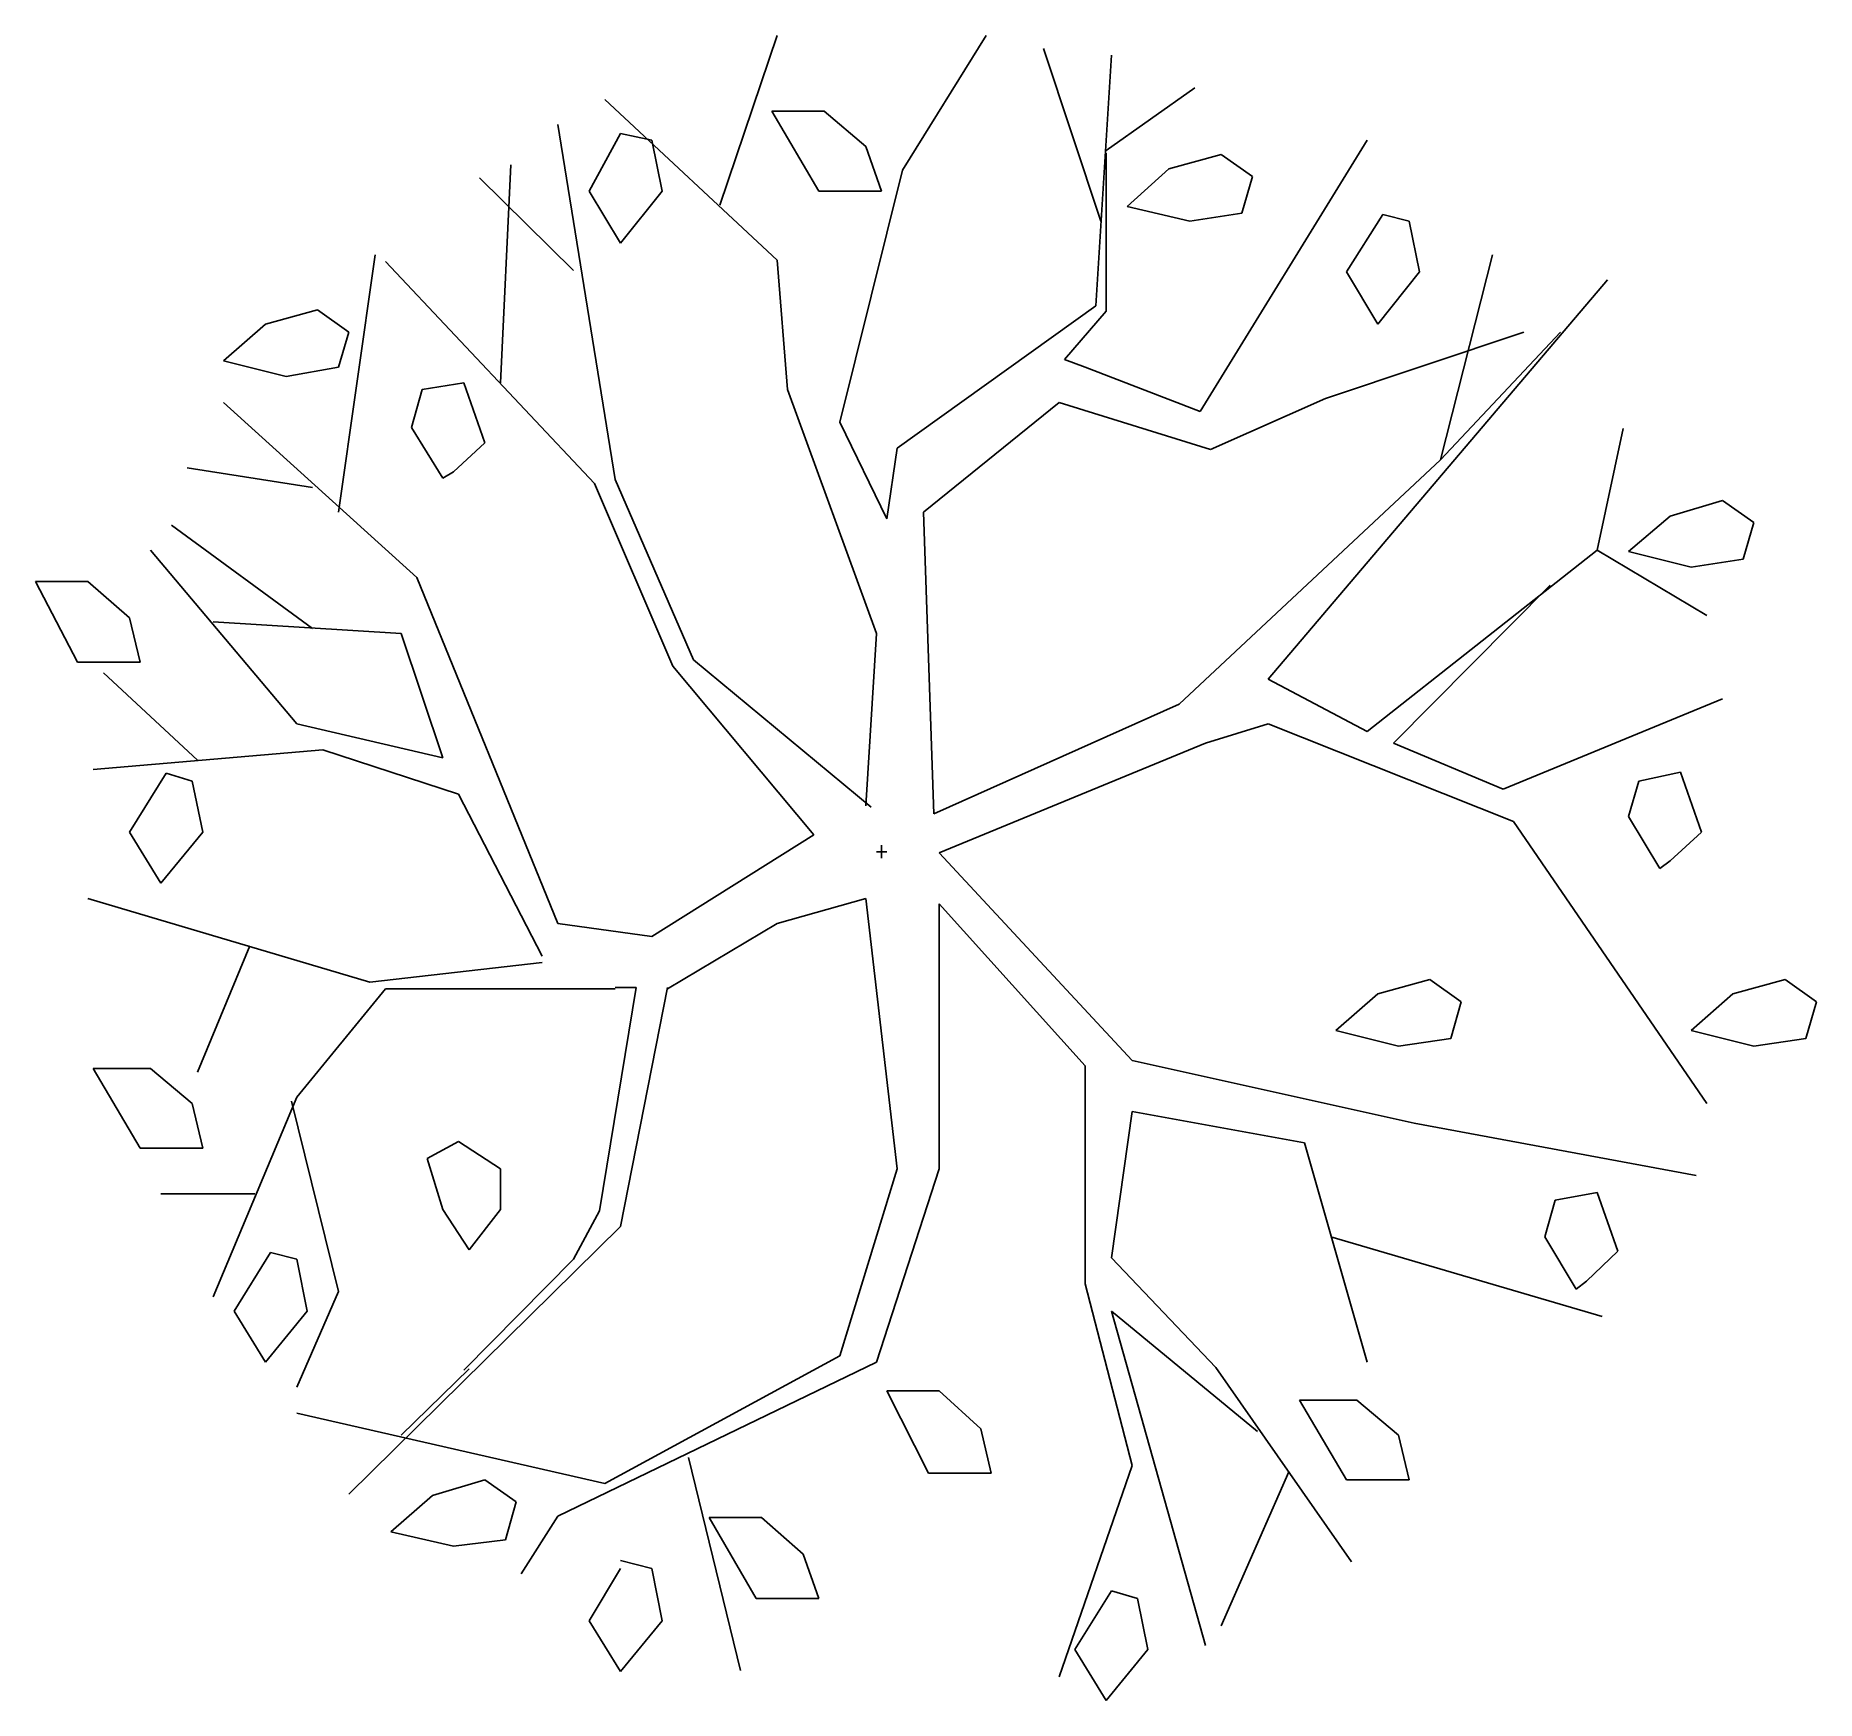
# Model space of a CAD drawing. Header units: millimetres. Extents: x 293.32 to 295.45, y 2608.33 to 2610.33.
import ezdxf

# ---------------------------------------------------------------- set-up
doc = ezdxf.new("R2010")
doc.units = ezdxf.units.MM
doc.header["$LTSCALE"] = 10
doc.layers.add('Vegetais', color=94, linetype='Continuous')

msp = doc.modelspace()

# ---------------------------------------------------------------- linework, layer by layer
at = {"layer": 'Vegetais', "color": 34}
for p, q in [((294.1374, 2610.1229), (294.2061, 2610.326)), ((294.3561, 2610.165), (294.4561, 2610.326)), ((294.5936, 2610.1041), (294.5249, 2610.3104)), ((294.5874, 2610.0025), (294.6061, 2610.3025)), ((294.2061, 2610.0572), (293.9999, 2610.2494)), ((294.5999, 2610.1885), (294.7061, 2610.2635)), ((294.0124, 2609.7947), (293.9436, 2610.2197)), ((294.5999, 2609.9963), (294.5999, 2610.1854)), ((294.7124, 2609.876), (294.9124, 2610.201)), ((293.8749, 2609.9104), (293.8874, 2610.1713)), ((294.2811, 2609.8635), (294.3561, 2610.165)), ((293.9624, 2610.0447), (293.8499, 2610.1557)), ((293.6811, 2609.7557), (293.7249, 2610.0635)), ((294.2186, 2609.9025), (294.2061, 2610.0572)), ((294.9999, 2609.8182), (295.0624, 2610.0635)), ((293.9874, 2609.79), (293.7374, 2610.0557)), ((295.1999, 2610.0338), (294.7936, 2609.5557)), ((294.3499, 2609.8322), (294.5874, 2610.0025)), ((294.5499, 2609.9385), (294.5999, 2609.9963)), ((294.8624, 2609.8916), (295.0999, 2609.9713)), ((294.9999, 2609.8182), (295.1436, 2609.9713)), ((294.5749, 2609.9291), (294.7124, 2609.876)), ((293.7749, 2609.6775), (293.5436, 2609.8869)), ((294.3249, 2609.6104), (294.2186, 2609.9025)), ((294.3811, 2609.7557), (294.5436, 2609.8869)), ((294.5436, 2609.8869), (294.7249, 2609.8307)), ((294.7249, 2609.8307), (294.8624, 2609.8916)), ((294.3374, 2609.7479), (294.2811, 2609.8635)), ((295.1874, 2609.7104), (295.2186, 2609.8557)), ((294.3374, 2609.7479), (294.3499, 2609.8322)), ((293.6499, 2609.7854), (293.4999, 2609.8088)), ((294.6874, 2609.526), (294.9999, 2609.8182)), ((294.0811, 2609.5713), (293.9874, 2609.79)), ((294.1061, 2609.5791), (294.0124, 2609.7947)), ((293.6499, 2609.6166), (293.4811, 2609.74)), ((294.3936, 2609.3947), (294.3811, 2609.7557)), ((293.6311, 2609.5025), (293.4561, 2609.7104)), ((294.9124, 2609.4932), (295.1874, 2609.7104)), ((295.1874, 2609.7104), (295.3186, 2609.6322)), ((293.9436, 2609.2635), (293.7749, 2609.6775)), ((294.9436, 2609.4791), (295.1311, 2609.6682)), ((293.7561, 2609.6104), (293.5311, 2609.6244)), ((293.7561, 2609.6104), (293.8061, 2609.4619)), ((294.3124, 2609.4041), (294.3249, 2609.6104)), ((294.2499, 2609.3697), (294.0811, 2609.5713)), ((294.3186, 2609.4025), (294.1061, 2609.5791)), ((294.7936, 2609.5557), (294.9124, 2609.4932)), ((294.3936, 2609.3947), (294.6874, 2609.526)), ((295.0749, 2609.4244), (295.3374, 2609.5322)), ((293.8061, 2609.4619), (293.6311, 2609.5025)), ((294.7186, 2609.4791), (294.7936, 2609.5025)), ((294.7936, 2609.5025), (295.0874, 2609.3854)), ((293.6624, 2609.4713), (293.3874, 2609.4479)), ((293.8249, 2609.4182), (293.6624, 2609.4713)), ((294.3999, 2609.3479), (294.7186, 2609.4791)), ((294.9436, 2609.4791), (295.0749, 2609.4244)), ((293.9249, 2609.2244), (293.8249, 2609.4182)), ((295.0874, 2609.3854), (295.3186, 2609.0479)), ((294.2499, 2609.3697), (294.0561, 2609.2479)), ((294.3311, 2609.3494), (294.3311, 2609.3572)), ((294.3311, 2609.3494), (294.3249, 2609.3494)), ((294.3311, 2609.3494), (294.3311, 2609.3416)), ((294.3311, 2609.3494), (294.3374, 2609.3494)), ((294.6311, 2609.0994), (294.3999, 2609.3479)), ((293.7186, 2609.1932), (293.3811, 2609.2932)), ((294.3124, 2609.2932), (294.2061, 2609.2635)), ((294.3124, 2609.2932), (294.3499, 2608.9697)), ((294.3999, 2609.2869), (294.3999, 2608.9697)), ((294.3999, 2609.2869), (294.5749, 2609.0932)), ((294.0561, 2609.2479), (293.9436, 2609.2635)), ((294.2061, 2609.2635), (294.0749, 2609.1854)), ((293.5749, 2609.2369), (293.5124, 2609.0854)), ((293.9249, 2609.2166), (293.7186, 2609.1932)), ((293.7374, 2609.1854), (293.6311, 2609.0557)), ((294.0124, 2609.1854), (293.7374, 2609.1854)), ((294.0374, 2609.1869), (293.9936, 2608.9197)), ((294.0124, 2609.1869), (294.0374, 2609.1869)), ((294.0749, 2609.1869), (294.0186, 2608.901)), ((294.6311, 2609.0994), (294.9686, 2609.0244)), ((294.5749, 2609.0932), (294.5749, 2608.8322)), ((293.6311, 2609.0557), (293.5311, 2608.8166)), ((293.6249, 2609.051), (293.6811, 2608.8229)), ((294.6311, 2609.0385), (294.6061, 2608.8635)), ((294.6311, 2609.0385), (294.8374, 2609.001)), ((294.9686, 2609.0244), (295.3061, 2608.9619)), ((294.8374, 2609.001), (294.9124, 2608.7385)), ((294.3499, 2608.9697), (294.2811, 2608.7463)), ((294.3999, 2608.9697), (294.3249, 2608.7385)), ((293.5811, 2608.94), (293.4686, 2608.94)), ((293.9936, 2608.9197), (293.9624, 2608.8619)), ((294.0186, 2608.901), (293.6936, 2608.5807)), ((294.8686, 2608.8885), (295.1936, 2608.7932)), ((294.6061, 2608.8635), (294.7311, 2608.7322)), ((293.9624, 2608.8619), (293.8311, 2608.7291)), ((293.6811, 2608.8229), (293.6311, 2608.7088)), ((294.5749, 2608.8322), (294.6311, 2608.615)), ((294.6061, 2608.7994), (294.7811, 2608.6557)), ((294.6061, 2608.7994), (294.7186, 2608.3994)), ((294.3249, 2608.7385), (293.9436, 2608.5541)), ((294.2811, 2608.7463), (293.9999, 2608.5932)), ((294.7311, 2608.7322), (294.8936, 2608.4994)), ((293.9999, 2608.5932), (293.6311, 2608.6775)), ((294.0999, 2608.6244), (294.1624, 2608.3697)), ((294.6311, 2608.615), (294.5436, 2608.3619)), ((294.8186, 2608.6072), (294.7374, 2608.4229)), ((293.9436, 2608.5541), (293.8999, 2608.4854))]:
    msp.add_line(p, q, dxfattribs=at)
at = {"layer": 'Vegetais'}
for p, q in [((294.1999, 2610.2354), (294.2561, 2610.14)), ((294.1999, 2610.2354), (294.2624, 2610.2354)), ((294.3124, 2610.1932), (294.2624, 2610.2354)), ((294.0186, 2610.2088), (293.9811, 2610.14)), ((294.0186, 2610.2088), (294.0561, 2610.201)), ((294.0686, 2610.14), (294.0561, 2610.201)), ((294.3311, 2610.14), (294.3124, 2610.1932)), ((294.6749, 2610.1666), (294.6249, 2610.1213)), ((294.7374, 2610.1838), (294.6749, 2610.1666)), ((294.7749, 2610.1572), (294.7374, 2610.1838)), ((294.7624, 2610.1135), (294.7749, 2610.1572)), ((293.9811, 2610.14), (294.0186, 2610.0775)), ((294.0186, 2610.0775), (294.0686, 2610.14)), ((294.2561, 2610.14), (294.3311, 2610.14)), ((294.6249, 2610.1213), (294.6999, 2610.1041)), ((294.6999, 2610.1041), (294.7624, 2610.1135)), ((294.9311, 2610.1119), (294.8874, 2610.0432)), ((294.9311, 2610.1119), (294.9624, 2610.1041)), ((294.9749, 2610.0432), (294.9624, 2610.1041)), ((294.8874, 2610.0432), (294.9249, 2609.9807)), ((294.9249, 2609.9807), (294.9749, 2610.0432)), ((293.6561, 2609.9979), (293.5936, 2609.9807)), ((293.6936, 2609.9713), (293.6561, 2609.9979)), ((293.5936, 2609.9807), (293.5436, 2609.9369)), ((293.6811, 2609.9291), (293.6936, 2609.9713)), ((293.5436, 2609.9369), (293.6186, 2609.9182)), ((293.6186, 2609.9182), (293.6811, 2609.9291)), ((294.5749, 2609.9291), (294.5499, 2609.9385)), ((293.8311, 2609.9104), (293.7811, 2609.9025)), ((293.8561, 2609.8385), (293.8311, 2609.9104)), ((293.7811, 2609.9025), (293.7686, 2609.8572)), ((293.7686, 2609.8572), (293.8061, 2609.7963)), ((293.8186, 2609.8041), (293.8561, 2609.8385)), ((293.8061, 2609.7963), (293.8186, 2609.8041)), ((295.3374, 2609.7697), (295.2749, 2609.751)), ((295.3749, 2609.7432), (295.3374, 2609.7697)), ((295.2749, 2609.751), (295.2249, 2609.7088)), ((295.3624, 2609.6994), (295.3749, 2609.7432)), ((295.2249, 2609.7088), (295.2999, 2609.69)), ((295.2999, 2609.69), (295.3624, 2609.6994)), ((293.3186, 2609.6729), (293.3686, 2609.576)), ((293.3186, 2609.6729), (293.3811, 2609.6729)), ((293.4311, 2609.6291), (293.3811, 2609.6729)), ((293.4436, 2609.576), (293.4311, 2609.6291)), ((293.3686, 2609.576), (293.4436, 2609.576)), ((293.5124, 2609.4588), (293.3999, 2609.5635)), ((293.4749, 2609.4432), (293.4311, 2609.3729)), ((293.4749, 2609.4432), (293.5061, 2609.4338)), ((295.2874, 2609.4447), (295.2374, 2609.4338)), ((295.3124, 2609.3729), (295.2874, 2609.4447)), ((293.5186, 2609.3729), (293.5061, 2609.4338)), ((295.2374, 2609.4338), (295.2249, 2609.3916)), ((295.2249, 2609.3916), (295.2624, 2609.3291)), ((293.4311, 2609.3729), (293.4686, 2609.3119)), ((293.4686, 2609.3119), (293.5186, 2609.3729)), ((295.2749, 2609.3385), (295.3124, 2609.3729)), ((295.2624, 2609.3291), (295.2749, 2609.3385)), ((294.9874, 2609.1963), (294.9249, 2609.1791)), ((295.0249, 2609.1697), (294.9874, 2609.1963)), ((295.4124, 2609.1963), (295.3499, 2609.1791)), ((295.4499, 2609.1697), (295.4124, 2609.1963)), ((294.9249, 2609.1791), (294.8749, 2609.1354)), ((295.0124, 2609.126), (295.0249, 2609.1697)), ((295.3499, 2609.1791), (295.2999, 2609.1354)), ((295.4374, 2609.126), (295.4499, 2609.1697)), ((294.8749, 2609.1354), (294.9499, 2609.1166)), ((294.9499, 2609.1166), (295.0124, 2609.126)), ((295.2999, 2609.1354), (295.3749, 2609.1166)), ((295.3749, 2609.1166), (295.4374, 2609.126)), ((293.3874, 2609.09), (293.4436, 2608.9947)), ((293.3874, 2609.09), (293.4561, 2609.09)), ((293.5061, 2609.0479), (293.4561, 2609.09)), ((293.5186, 2608.9947), (293.5061, 2609.0479)), ((293.4436, 2608.9947), (293.5186, 2608.9947)), ((293.7874, 2608.9822), (293.8249, 2609.0025)), ((293.8249, 2609.0025), (293.8749, 2608.9697)), ((293.8061, 2608.9213), (293.7874, 2608.9822)), ((293.8749, 2608.9697), (293.8749, 2608.9213)), ((295.1374, 2608.9322), (295.1249, 2608.8885)), ((295.1874, 2608.9416), (295.1374, 2608.9322)), ((295.2124, 2608.8713), (295.1874, 2608.9416)), ((293.8374, 2608.8729), (293.8061, 2608.9213)), ((293.8749, 2608.9213), (293.8374, 2608.8729)), ((295.1249, 2608.8885), (295.1624, 2608.826)), ((293.5999, 2608.8697), (293.5561, 2608.7994)), ((293.5999, 2608.8697), (293.6311, 2608.8619)), ((295.1749, 2608.8354), (295.2124, 2608.8713)), ((293.6436, 2608.7994), (293.6311, 2608.8619)), ((295.1624, 2608.826), (295.1749, 2608.8354)), ((293.5561, 2608.7994), (293.5936, 2608.7385)), ((293.5936, 2608.7385), (293.6436, 2608.7994)), ((293.8374, 2608.7307), (293.7561, 2608.651)), ((294.3374, 2608.7041), (294.3999, 2608.7041)), ((294.3374, 2608.7041), (294.3874, 2608.6057)), ((294.4499, 2608.6588), (294.3999, 2608.7041)), ((294.8311, 2608.6932), (294.8874, 2608.5979)), ((294.8311, 2608.6932), (294.8999, 2608.6932)), ((294.9499, 2608.651), (294.8999, 2608.6932)), ((294.4624, 2608.6057), (294.4499, 2608.6588)), ((294.9624, 2608.5979), (294.9499, 2608.651)), ((293.8561, 2608.5979), (293.7936, 2608.5791)), ((293.8936, 2608.5713), (293.8561, 2608.5979)), ((294.3874, 2608.6057), (294.4624, 2608.6057)), ((294.8874, 2608.5979), (294.9624, 2608.5979)), ((293.7936, 2608.5791), (293.7436, 2608.5354)), ((293.8811, 2608.526), (293.8936, 2608.5713)), ((294.1249, 2608.5525), (294.1874, 2608.5525)), ((294.1249, 2608.5525), (294.1811, 2608.4557)), ((294.2374, 2608.5088), (294.1874, 2608.5525)), ((293.7436, 2608.5354), (293.8186, 2608.5182)), ((293.8186, 2608.5182), (293.8811, 2608.526)), ((294.0561, 2608.4916), (294.0186, 2608.501)), ((294.2561, 2608.4557), (294.2374, 2608.5088)), ((294.0186, 2608.4916), (293.9811, 2608.4291)), ((294.0686, 2608.4291), (294.0561, 2608.4916)), ((294.6061, 2608.465), (294.5624, 2608.3947)), ((294.6061, 2608.465), (294.6374, 2608.4557)), ((294.1811, 2608.4557), (294.2561, 2608.4557)), ((294.6499, 2608.3947), (294.6374, 2608.4557)), ((293.9811, 2608.4291), (294.0186, 2608.3682)), ((294.0186, 2608.3682), (294.0686, 2608.4291)), ((294.5624, 2608.3947), (294.5999, 2608.3338)), ((294.5999, 2608.3338), (294.6499, 2608.3947))]:
    msp.add_line(p, q, dxfattribs=at)

doc.saveas('drawing.dxf')
